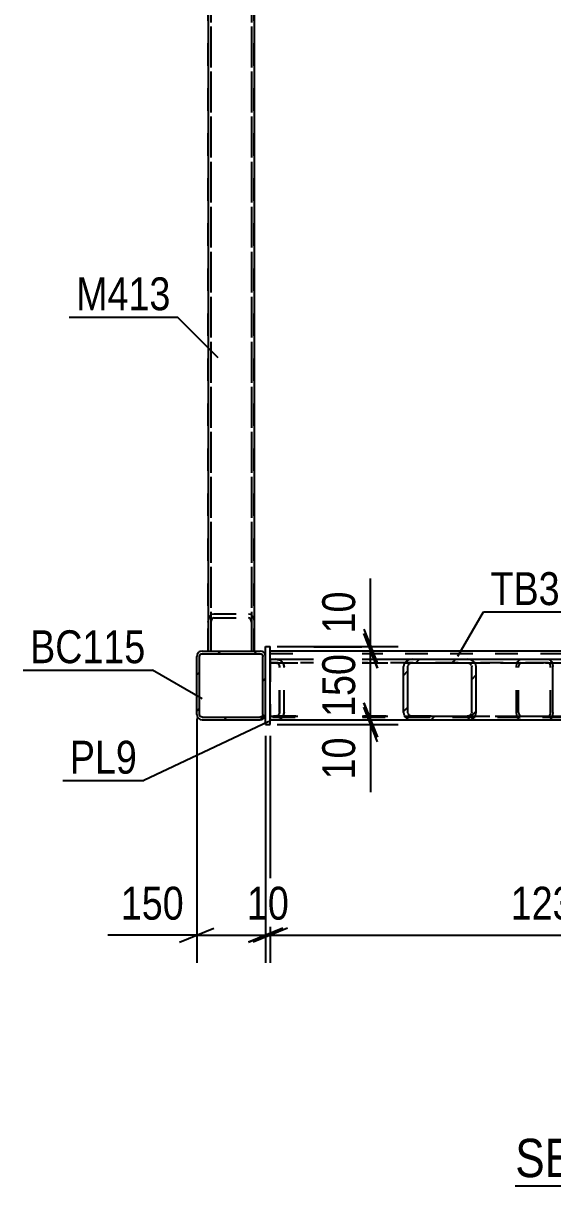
# Model space of a CAD drawing. Header units: millimetres. Extents: x -815 to 374, y -743 to 98.
# Drawn here: x 9 to 55.1, y -500.2 to -399 of the extents above; entities that cross this region are included whole.
import ezdxf

# ---------------------------------------------------------------- set-up
doc = ezdxf.new("R2010")
doc.units = ezdxf.units.MM
doc.linetypes.add('DXK_LINE_DOT2', pattern=[3.9198, 1.9599, -1.9599])
doc.styles.add('Arial Narrow', font='ARIALN.TTF', dxfattribs={"height": 0.2})

# ---------------------------------------------------------------- blocks, each defined once
blk = doc.blocks.new('Unknown-232933173-20 - 12303')
at = {"color": 6, "linetype": 'Continuous'}
blk.add_line((51.8, -500.19), (78.17, -500.19), dxfattribs=at)
at = {"color": 0, "linetype": 'Continuous'}
for points in [[(69.91, -499.44), (69.91, -495.94), (51.8, -495.94), (51.8, -499.44)], [(72.87, -499.44), (72.87, -495.94), (70.96, -495.94), (70.96, -499.44)], [(75.2, -499.44), (75.2, -495.94), (73.92, -495.94), (73.92, -499.44)], [(78.17, -499.44), (78.17, -495.94), (76.25, -495.94), (76.25, -499.44)]]:
    blk.add_wipeout(points, dxfattribs=at)
at = {"color": 7, "linetype": 'Continuous', "style": 'Arial Narrow'}
for s, p in [('SECTION ', (51.8, -499.44)), ('J', (70.96, -499.44)), ('J', (76.25, -499.44)), ('-', (73.92, -499.44))]:
    blk.add_text(s, height=3.34, dxfattribs=at).set_placement(p)
blk = doc.blocks.new('Part-232933173-12398 - 12303')
at = {"linetype": 'Continuous'}
h = blk.add_hatch(dxfattribs=at)
h.set_pattern_fill('', scale=0.7, style=0, pattern_type=0)
h.set_pattern_definition([(45, (67.2905, -459.6259), (-1.57154, 1.57154), [])])
h.paths.add_polyline_path([(62.5, -459.63), (67.29, -459.63), (67.58, -459.58), (67.83, -459.44), (68, -459.23), (68.06, -458.99), (68.06, -454.99), (68, -454.74), (67.83, -454.53), (67.58, -454.39), (67.29, -454.35), (62.5, -454.35), (62.21, -454.39), (61.96, -454.53), (61.8, -454.74), (61.74, -454.99), (61.74, -458.99), (61.8, -459.23), (61.96, -459.44), (62.21, -459.58)])
h.paths.add_polyline_path([(62.15, -459.11), (62.12, -458.99), (62.12, -454.99), (62.15, -454.86), (62.23, -454.76), (62.36, -454.69), (62.5, -454.67), (67.29, -454.67), (67.44, -454.69), (67.56, -454.76), (67.64, -454.86), (67.67, -454.99), (67.67, -458.99), (67.64, -459.11), (67.56, -459.21), (67.44, -459.28), (67.29, -459.31), (62.5, -459.31), (62.36, -459.28), (62.23, -459.21)])
at = {"color": 2, "linetype": 'Continuous'}
for p, q in [((30.46, -454.35), (42.83, -454.35)), ((54.68, -454.35), (62.5, -454.35)), ((62.5, -454.35), (62.21, -454.39)), ((62.5, -454.35), (67.29, -454.35)), ((67.58, -454.39), (67.29, -454.35)), ((61.8, -454.74), (61.74, -454.99)), ((61.74, -458.99), (61.74, -454.99)), ((62.12, -454.99), (62.15, -454.86)), ((62.12, -458.99), (62.12, -454.99)), ((62.36, -454.69), (62.5, -454.67)), ((62.5, -454.67), (67.29, -454.67)), ((67.29, -454.67), (67.44, -454.69)), ((67.64, -454.86), (67.67, -454.99)), ((67.67, -458.99), (67.67, -454.99)), ((68.06, -454.99), (68, -454.74)), ((68.06, -458.99), (68.06, -454.99)), ((61.74, -458.99), (61.8, -459.23)), ((62.15, -459.11), (62.12, -458.99)), ((62.5, -459.31), (62.36, -459.28)), ((62.5, -459.31), (67.29, -459.31)), ((67.44, -459.28), (67.29, -459.31)), ((67.67, -458.99), (67.64, -459.11)), ((68, -459.23), (68.06, -458.99)), ((30.46, -459.63), (42.83, -459.63)), ((54.68, -459.63), (62.5, -459.63)), ((62.21, -459.58), (62.5, -459.63)), ((62.5, -459.63), (67.29, -459.63)), ((67.29, -459.63), (67.58, -459.58))]:
    blk.add_line(p, q, dxfattribs=at)
at = {"color": 7, "linetype": 'DXK_LINE_DOT2'}
for p, q in [((30.46, -454.35), (30.46, -459.63)), ((30.46, -454.35), (67.29, -454.35)), ((30.91, -454.35), (31.2, -454.39)), ((42.83, -454.35), (54.68, -454.35)), ((62.5, -454.67), (30.46, -454.67)), ((30.46, -454.67), (30.46, -454.67)), ((30.46, -454.67), (30.91, -454.67)), ((30.91, -454.67), (67.29, -454.67)), ((31.05, -454.69), (30.91, -454.67)), ((31.29, -454.99), (31.26, -454.86)), ((31.29, -458.99), (31.29, -454.99)), ((31.62, -454.74), (31.67, -454.99)), ((31.67, -458.99), (31.67, -454.99)), ((30.46, -459.31), (67.29, -459.31)), ((30.46, -459.31), (62.5, -459.31)), ((30.91, -459.31), (31.05, -459.28)), ((31.26, -459.11), (31.29, -458.99)), ((31.67, -458.99), (31.62, -459.23)), ((30.46, -459.63), (30.91, -459.63)), ((31.2, -459.58), (30.91, -459.63)), ((30.91, -459.63), (67.29, -459.63)), ((42.83, -459.63), (54.68, -459.63))]:
    blk.add_line(p, q, dxfattribs=at)
for centre, radius, start, end in [((30.98, -455.08), 0.716, 27.9463, 72.2988), ((30.95, -455.03), 0.358, 27.9463, 72.2988), ((30.98, -458.9), 0.716, 287.7012, 332.0537)]:
    blk.add_arc(centre, radius, start, end, dxfattribs=at)
at = {"color": 2, "linetype": 'Continuous'}
for centre, radius, start, end in [((62.43, -455.08), 0.716, 107.7012, 152.0537), ((67.37, -455.08), 0.716, 27.9463, 72.2988), ((62.46, -455.03), 0.358, 107.7012, 152.0537), ((67.33, -455.03), 0.358, 27.9463, 72.2988), ((62.43, -458.9), 0.716, 207.9463, 252.2988), ((62.46, -458.94), 0.358, 207.9463, 252.2988), ((67.33, -458.94), 0.358, 287.7012, 332.0537), ((67.37, -458.9), 0.716, 287.7012, 332.0537)]:
    blk.add_arc(centre, radius, start, end, dxfattribs=at)
blk = doc.blocks.new('Part-232933173-12399 - 12303')
at = {"linetype": 'Continuous'}
h = blk.add_hatch(dxfattribs=at)
h.set_pattern_fill('', scale=0.7, style=0, pattern_type=0)
h.set_pattern_definition([(45, (47.6163, -459.6259), (-1.57154, 1.57154), [])])
h.paths.add_polyline_path([(42.83, -459.63), (47.62, -459.63), (47.91, -459.58), (48.16, -459.44), (48.32, -459.23), (48.38, -458.99), (48.38, -454.99), (48.32, -454.74), (48.16, -454.53), (47.91, -454.39), (47.62, -454.35), (42.83, -454.35), (42.54, -454.39), (42.29, -454.53), (42.12, -454.74), (42.06, -454.99), (42.06, -458.99), (42.12, -459.23), (42.29, -459.44), (42.54, -459.58)])
h.paths.add_polyline_path([(42.47, -459.11), (42.45, -458.99), (42.45, -454.99), (42.47, -454.86), (42.56, -454.76), (42.68, -454.69), (42.83, -454.67), (47.62, -454.67), (47.76, -454.69), (47.89, -454.76), (47.97, -454.86), (48, -454.99), (48, -458.99), (47.97, -459.11), (47.89, -459.21), (47.76, -459.28), (47.62, -459.31), (42.83, -459.31), (42.68, -459.28), (42.56, -459.21)])
at = {"color": 2, "linetype": 'Continuous'}
for p, q in [((42.83, -454.35), (42.54, -454.39)), ((42.83, -454.35), (47.62, -454.35)), ((47.62, -454.35), (54.68, -454.35)), ((47.91, -454.39), (47.62, -454.35)), ((54.68, -454.35), (54.82, -454.39)), ((54.82, -454.39), (54.95, -454.53)), ((42.12, -454.74), (42.06, -454.99)), ((42.06, -458.99), (42.06, -454.99)), ((42.45, -454.99), (42.47, -454.86)), ((42.45, -458.99), (42.45, -454.99)), ((42.68, -454.69), (42.83, -454.67)), ((42.83, -454.67), (47.62, -454.67)), ((47.62, -454.67), (47.76, -454.69)), ((47.97, -454.86), (48, -454.99)), ((48, -458.99), (48, -454.99)), ((48.38, -454.99), (48.32, -454.74)), ((48.38, -458.99), (48.38, -454.99)), ((54.95, -454.53), (55.03, -454.74)), ((55.03, -454.74), (55.06, -454.99)), ((55.06, -458.99), (55.06, -454.99)), ((42.06, -458.99), (42.12, -459.23)), ((42.47, -459.11), (42.45, -458.99)), ((42.83, -459.31), (42.68, -459.28)), ((42.83, -459.31), (47.62, -459.31)), ((47.76, -459.28), (47.62, -459.31)), ((48, -458.99), (47.97, -459.11)), ((48.32, -459.23), (48.38, -458.99)), ((54.95, -459.44), (54.82, -459.58)), ((55.03, -459.23), (54.95, -459.44)), ((55.06, -458.99), (55.03, -459.23)), ((42.54, -459.58), (42.83, -459.63)), ((42.83, -459.63), (47.62, -459.63)), ((47.62, -459.63), (47.91, -459.58)), ((47.62, -459.63), (54.68, -459.63)), ((54.82, -459.58), (54.68, -459.63))]:
    blk.add_line(p, q, dxfattribs=at)
at = {"color": 7, "linetype": 'DXK_LINE_DOT2'}
for p, q in [((42.83, -454.35), (52.28, -454.35)), ((52.01, -454.53), (52.14, -454.39)), ((52.14, -454.39), (52.28, -454.35)), ((52.28, -454.35), (54.68, -454.35)), ((42.83, -454.67), (52.28, -454.67)), ((47.62, -454.67), (54.68, -454.67)), ((51.9, -454.99), (51.93, -454.74)), ((51.9, -458.99), (51.9, -454.99)), ((51.93, -454.74), (52.01, -454.53)), ((52.11, -454.86), (52.09, -454.99)), ((52.09, -458.99), (52.09, -454.99)), ((52.15, -454.76), (52.11, -454.86)), ((52.21, -454.69), (52.15, -454.76)), ((52.28, -454.67), (52.21, -454.69)), ((52.28, -454.67), (54.68, -454.67)), ((54.75, -454.69), (54.68, -454.67)), ((54.81, -454.76), (54.75, -454.69)), ((54.85, -454.86), (54.81, -454.76)), ((54.87, -454.99), (54.85, -454.86)), ((54.87, -458.99), (54.87, -454.99)), ((42.83, -459.31), (52.28, -459.31)), ((47.62, -459.31), (54.68, -459.31)), ((51.93, -459.23), (51.9, -458.99)), ((52.01, -459.44), (51.93, -459.23)), ((52.14, -459.58), (52.01, -459.44)), ((52.09, -458.99), (52.11, -459.11)), ((52.11, -459.11), (52.15, -459.21)), ((52.15, -459.21), (52.21, -459.28)), ((52.21, -459.28), (52.28, -459.31)), ((52.28, -459.31), (54.68, -459.31)), ((54.68, -459.31), (54.75, -459.28)), ((54.75, -459.28), (54.81, -459.21)), ((54.81, -459.21), (54.85, -459.11)), ((54.85, -459.11), (54.87, -458.99)), ((42.83, -459.63), (52.28, -459.63)), ((52.28, -459.63), (52.14, -459.58)), ((52.28, -459.63), (54.68, -459.63))]:
    blk.add_line(p, q, dxfattribs=at)
at = {"color": 2, "linetype": 'Continuous'}
for centre, radius, start, end in [((42.75, -455.08), 0.716, 107.7012, 152.0537), ((47.69, -455.08), 0.716, 27.9463, 72.2988), ((42.79, -455.03), 0.358, 107.7012, 152.0537), ((47.65, -455.03), 0.358, 27.9463, 72.2988), ((42.75, -458.9), 0.716, 207.9463, 252.2988), ((42.79, -458.94), 0.358, 207.9463, 252.2988), ((47.65, -458.94), 0.358, 287.7012, 332.0537), ((47.69, -458.9), 0.716, 287.7012, 332.0537)]:
    blk.add_arc(centre, radius, start, end, dxfattribs=at)
blk = doc.blocks.new('Part-232933173-12401 - 12303')
at = {"color": 7, "linetype": 'DXK_LINE_DOT2'}
for p, q in [((30.46, -459.63), (30.46, -454.35)), ((30.46, -454.35), (44.46, -454.35)), ((30.46, -454.35), (30.89, -454.35)), ((30.89, -454.35), (49.25, -454.35)), ((31.19, -454.39), (30.89, -454.35)), ((30.46, -454.67), (49.25, -454.67)), ((30.46, -454.67), (44.46, -454.67)), ((30.89, -454.67), (31.04, -454.69)), ((31.25, -454.86), (31.28, -454.99)), ((31.28, -458.99), (31.28, -454.99)), ((31.66, -454.99), (31.6, -454.74)), ((31.66, -458.99), (31.66, -454.99)), ((44.46, -459.31), (30.46, -459.31)), ((30.46, -459.31), (30.46, -459.31)), ((30.46, -459.31), (30.89, -459.31)), ((31.04, -459.28), (30.89, -459.31)), ((30.89, -459.31), (49.25, -459.31)), ((31.28, -458.99), (31.25, -459.11)), ((31.6, -459.23), (31.66, -458.99)), ((30.46, -459.63), (49.25, -459.63)), ((30.46, -459.63), (44.46, -459.63)), ((30.89, -459.63), (31.19, -459.58)), ((31.19, -459.58), (31.19, -459.58))]:
    blk.add_line(p, q, dxfattribs=at)
for centre, radius, start, end in [((30.97, -455.08), 0.716, 27.9463, 72.2988), ((30.93, -455.03), 0.358, 27.9463, 72.2988), ((30.93, -458.94), 0.358, 287.7012, 332.0537), ((30.97, -458.9), 0.716, 287.7012, 332.0537)]:
    blk.add_arc(centre, radius, start, end, dxfattribs=at)
blk = doc.blocks.new('Part-232933173-12408 - 12303')
at = {"color": 2, "linetype": 'Continuous'}
blk.add_line((30.46, -453.62), (79.66, -453.62), dxfattribs=at)
at = {"color": 7, "linetype": 'DXK_LINE_DOT2'}
for p, q in [((30.46, -453.62), (30.46, -453.62)), ((30.46, -453.62), (30.46, -453.62)), ((30.46, -459.62), (30.46, -453.62)), ((30.46, -459.62), (30.46, -453.62)), ((30.46, -453.86), (79.66, -453.86)), ((79.66, -453.62), (79.66, -453.62)), ((79.66, -453.62), (79.66, -459.62)), ((79.66, -459.62), (79.66, -453.62)), ((79.66, -453.86), (79.66, -453.86)), ((79.66, -459.38), (30.46, -459.38)), ((79.66, -459.38), (79.66, -459.38)), ((79.66, -459.62), (30.46, -459.62)), ((79.66, -459.62), (79.66, -459.62))]:
    blk.add_line(p, q, dxfattribs=at)
blk = doc.blocks.new('Part-232933173-12429 - 12303')
at = {"color": 7, "linetype": 'DXK_LINE_DOT2'}
for p, q in [((25.06, -453.63), (25.06, -369.51)), ((25.3, -369.51), (25.3, -453.63)), ((28.82, -369.51), (28.82, -453.63)), ((29.06, -453.63), (29.06, -369.51)), ((25.06, -453.63), (29.06, -453.63))]:
    blk.add_line(p, q, dxfattribs=at)
blk = doc.blocks.new('Part-232933173-12439 - 12303')
at = {"color": 7, "linetype": 'DXK_LINE_DOT2'}
for p, q in [((25.3, -332.63), (25.3, -453.63)), ((28.82, -332.63), (28.82, -453.63)), ((25.36, -450.43), (25.54, -450.38)), ((25.54, -450.38), (28.58, -450.38)), ((28.58, -450.38), (28.76, -450.43)), ((25.06, -451.12), (25.1, -450.83)), ((25.1, -450.83), (25.2, -450.59)), ((25.2, -450.59), (25.36, -450.43)), ((25.32, -450.98), (25.3, -451.12)), ((25.37, -450.86), (25.32, -450.98)), ((25.45, -450.78), (25.37, -450.86)), ((25.54, -450.75), (25.45, -450.78)), ((25.54, -450.75), (28.58, -450.75)), ((28.67, -450.78), (28.58, -450.75)), ((28.75, -450.86), (28.67, -450.78)), ((28.8, -450.98), (28.75, -450.86)), ((28.76, -450.43), (28.92, -450.59)), ((28.82, -451.12), (28.8, -450.98)), ((28.92, -450.59), (29.02, -450.83)), ((29.02, -450.83), (29.06, -451.12)), ((25.06, -453.63), (29.06, -453.63))]:
    blk.add_line(p, q, dxfattribs=at)
at = {"color": 2, "linetype": 'Continuous'}
for p, q in [((25.06, -385.21), (25.06, -453.63)), ((29.06, -385.21), (29.06, -453.63))]:
    blk.add_line(p, q, dxfattribs=at)
blk = doc.blocks.new('Part-232933173-12509 - 12303')
at = {"color": 2, "linetype": 'Continuous'}
for p, q in [((30.06, -453.23), (30.46, -453.23)), ((30.06, -454.11), (30.06, -453.23)), ((30.46, -460.03), (30.46, -453.23)), ((30.06, -460.03), (30.06, -459.15)), ((30.06, -460.03), (30.46, -460.03))]:
    blk.add_line(p, q, dxfattribs=at)
at = {"color": 7, "linetype": 'DXK_LINE_DOT2'}
for p, q in [((30.06, -453.23), (30.46, -453.23)), ((30.06, -459.15), (30.06, -454.11)), ((30.06, -460.03), (30.46, -460.03))]:
    blk.add_line(p, q, dxfattribs=at)
blk = doc.blocks.new('Part-232933173-12580 - 12303')
at = {"linetype": 'Continuous'}
h = blk.add_hatch(dxfattribs=at)
h.set_pattern_fill('', scale=0.7, style=0, pattern_type=0)
h.set_pattern_definition([(45, (29.5804, -459.626), (-1.57154, 1.57154), [])])
h.paths.add_polyline_path([(24.54, -459.63), (29.58, -459.63), (29.76, -459.59), (29.92, -459.49), (30.02, -459.33), (30.06, -459.15), (30.06, -454.11), (30.02, -453.92), (29.92, -453.77), (29.76, -453.66), (29.58, -453.63), (24.54, -453.63), (24.36, -453.66), (24.2, -453.77), (24.1, -453.92), (24.06, -454.11), (24.06, -459.15), (24.1, -459.33), (24.2, -459.49), (24.36, -459.59)])
h.paths.add_polyline_path([(24.32, -459.24), (24.3, -459.15), (24.3, -454.11), (24.32, -454.01), (24.37, -453.94), (24.45, -453.88), (24.54, -453.87), (29.58, -453.87), (29.67, -453.88), (29.75, -453.94), (29.8, -454.01), (29.82, -454.11), (29.82, -459.15), (29.8, -459.24), (29.75, -459.32), (29.67, -459.37), (29.58, -459.39), (24.54, -459.39), (24.45, -459.37), (24.37, -459.32)])
at = {"color": 2, "linetype": 'Continuous'}
for p, q in [((24.1, -453.92), (24.06, -454.11)), ((24.06, -454.11), (24.06, -454.11)), ((24.06, -459.15), (24.06, -454.11)), ((24.3, -454.11), (24.32, -454.01)), ((24.3, -454.11), (24.3, -454.11)), ((24.3, -459.15), (24.3, -454.11)), ((24.32, -454.01), (24.37, -453.94)), ((24.54, -453.63), (24.36, -453.66)), ((24.37, -453.94), (24.45, -453.88)), ((24.45, -453.88), (24.54, -453.87)), ((24.54, -453.63), (24.54, -453.63)), ((24.54, -453.63), (29.58, -453.63)), ((24.54, -453.87), (24.54, -453.87)), ((24.54, -453.87), (29.58, -453.87)), ((29.58, -453.63), (29.58, -453.63)), ((29.76, -453.66), (29.58, -453.63)), ((29.58, -453.87), (29.58, -453.87)), ((29.58, -453.87), (29.67, -453.88)), ((29.67, -453.88), (29.75, -453.94)), ((29.75, -453.94), (29.8, -454.01)), ((29.8, -454.01), (29.82, -454.11)), ((29.82, -454.11), (29.82, -454.11)), ((29.82, -459.15), (29.82, -454.11)), ((30.06, -454.11), (30.02, -453.92)), ((30.06, -454.11), (30.06, -454.11)), ((30.06, -459.15), (30.06, -454.11)), ((24.06, -459.15), (24.06, -459.15)), ((24.06, -459.15), (24.1, -459.33)), ((24.3, -459.15), (24.3, -459.15)), ((24.32, -459.24), (24.3, -459.15)), ((24.37, -459.32), (24.32, -459.24)), ((24.45, -459.37), (24.37, -459.32)), ((24.54, -459.39), (24.45, -459.37)), ((24.54, -459.39), (24.54, -459.39)), ((24.54, -459.39), (29.58, -459.39)), ((29.67, -459.37), (29.58, -459.39)), ((29.58, -459.39), (29.58, -459.39)), ((29.75, -459.32), (29.67, -459.37)), ((29.8, -459.24), (29.75, -459.32)), ((29.82, -459.15), (29.8, -459.24)), ((29.82, -459.15), (29.82, -459.15)), ((30.02, -459.33), (30.06, -459.15)), ((30.06, -459.15), (30.06, -459.15)), ((24.36, -459.59), (24.54, -459.63)), ((24.54, -459.63), (24.54, -459.63)), ((24.54, -459.63), (29.58, -459.63)), ((29.58, -459.63), (29.76, -459.59)), ((29.58, -459.63), (29.58, -459.63))]:
    blk.add_line(p, q, dxfattribs=at)
for centre, start, end in [((24.54, -454.11), 112.5, 157.5), ((29.58, -454.11), 22.5, 67.5), ((24.54, -459.15), 202.5, 247.5), ((29.58, -459.15), 292.5, 337.5)]:
    blk.add_arc(centre, 0.48, start, end, dxfattribs=at)
blk = doc.blocks.new('StraightDimension-232933173-12840 - 12303')
at = {"color": 7, "linetype": 'Continuous'}
for p, q in [((38.6, -452.12), (39.8, -455.12)), ((31.46, -453.62), (41.6, -453.62)), ((39.2, -459.63), (39.2, -453.62)), ((39.8, -461.13), (38.6, -458.13)), ((31.46, -459.63), (41.6, -459.63))]:
    blk.add_line(p, q, dxfattribs=at)
at = {"color": 0}
blk.add_wipeout([(38.45, -453.28), (34.25, -453.28), (34.25, -459.97), (38.45, -459.97)], dxfattribs=at)
at = {"color": 3, "style": 'Arial Narrow'}
blk.add_text('150', height=2.863, rotation=90.0002, dxfattribs=at).set_placement((37.85, -459.37))
blk = doc.blocks.new('StraightDimension-232933173-12828 - 12303')
at = {"color": 7, "linetype": 'Continuous'}
for p, q in [((38.6, -458.13), (39.8, -461.13)), ((39.8, -461.53), (38.6, -458.53)), ((31.06, -460.03), (41.6, -460.03)), ((31.46, -459.63), (41.6, -459.63)), ((39.2, -460.03), (39.2, -459.63)), ((39.2, -460.03), (39.2, -465.93)), ((39.2, -460.03), (39.2, -465.93))]:
    blk.add_line(p, q, dxfattribs=at)
at = {"color": 0}
blk.add_wipeout([(38.45, -460.55), (34.25, -460.55), (34.25, -465.41), (38.45, -465.41)], dxfattribs=at)
at = {"color": 3, "style": 'Arial Narrow'}
blk.add_text('10', height=2.863, rotation=90.0002, dxfattribs=at).set_placement((37.85, -464.81))
blk = doc.blocks.new('StraightDimension-232933173-12852 - 12303')
at = {"color": 7, "linetype": 'Continuous'}
for p, q in [((39.2, -453.23), (39.2, -447.32)), ((39.2, -453.23), (39.2, -447.32)), ((38.6, -451.73), (39.8, -454.73)), ((39.8, -455.12), (38.6, -452.12)), ((31.06, -453.23), (41.6, -453.23)), ((39.2, -453.62), (39.2, -453.23)), ((31.46, -453.62), (41.6, -453.62))]:
    blk.add_line(p, q, dxfattribs=at)
at = {"color": 0}
blk.add_wipeout([(38.45, -447.85), (34.25, -447.85), (34.25, -452.7), (38.45, -452.7)], dxfattribs=at)
at = {"color": 3, "style": 'Arial Narrow'}
blk.add_text('10', height=2.863, rotation=90.0002, dxfattribs=at).set_placement((37.85, -452.1))
blk = doc.blocks.new('StraightDimension-232933173-19908 - 12303')
at = {"color": 7, "linetype": 'Continuous'}
for p, q in [((30.46, -461.03), (30.46, -480.77)), ((79.66, -461.03), (79.66, -480.77)), ((31.96, -477.77), (28.96, -478.97)), ((30.46, -478.37), (79.66, -478.37)), ((78.16, -478.97), (81.16, -477.77))]:
    blk.add_line(p, q, dxfattribs=at)
at = {"color": 0}
blk.add_wipeout([(59.32, -477.62), (59.32, -473.42), (50.8, -473.42), (50.8, -477.62)], dxfattribs=at)
at = {"color": 3, "style": 'Arial Narrow'}
blk.add_text('1230', height=2.863, dxfattribs=at).set_placement((51.4, -477.02))
blk = doc.blocks.new('StraightDimension-232933173-19909 - 12303')
at = {"color": 7, "linetype": 'Continuous'}
for p, q in [((30.06, -461.03), (30.06, -480.77)), ((30.46, -461.03), (30.46, -480.77)), ((28.56, -478.97), (31.56, -477.77)), ((31.96, -477.77), (28.96, -478.97)), ((30.06, -478.37), (30.46, -478.37))]:
    blk.add_line(p, q, dxfattribs=at)
at = {"color": 0}
blk.add_wipeout([(32.69, -477.62), (32.69, -473.42), (27.83, -473.42), (27.83, -477.62)], dxfattribs=at)
at = {"color": 3, "style": 'Arial Narrow'}
blk.add_text('10', height=2.863, dxfattribs=at).set_placement((28.43, -477.02))
blk = doc.blocks.new('StraightDimension-232933173-19910 - 12303')
at = {"color": 7, "linetype": 'Continuous'}
for p, q in [((24.06, -459.5), (24.06, -480.77)), ((30.06, -461.03), (30.06, -480.77)), ((24.06, -478.37), (16.33, -478.37)), ((24.06, -478.37), (16.33, -478.37)), ((22.56, -478.97), (25.56, -477.77)), ((24.06, -478.37), (30.06, -478.37)), ((31.56, -477.77), (28.56, -478.97))]:
    blk.add_line(p, q, dxfattribs=at)
at = {"color": 0}
blk.add_wipeout([(23.54, -477.62), (23.54, -473.42), (16.85, -473.42), (16.85, -477.62)], dxfattribs=at)
at = {"color": 3, "style": 'Arial Narrow'}
blk.add_text('150', height=2.863, dxfattribs=at).set_placement((17.45, -477.02))
blk = doc.blocks.new('Mark-232933173-12576 - 12303')
at = {"color": 30, "linetype": 'Continuous'}
for p in [(8.95, -455.29), (24.53, -457.79)]:
    blk.add_line(p, (20.2, -455.29), dxfattribs=at)
at = {"color": 0}
blk.add_wipeout([(19.6, -454.69), (19.6, -451.69), (9.55, -451.69), (9.55, -454.69)], dxfattribs=at)
blk.add_wipeout([(19.6, -454.69), (19.6, -451.69), (9.55, -451.69), (9.55, -454.69)], dxfattribs=at)
at = {"color": 3, "style": 'Arial Narrow'}
blk.add_text('BC115', height=2.863, dxfattribs=at).set_placement((9.55, -454.69))
blk = doc.blocks.new('Mark-232933173-12404 - 12303')
at = {"color": 30, "linetype": 'Continuous'}
for p, q in [((46.78, -454.07), (49.04, -450.23)), ((49.04, -450.23), (58.09, -450.23))]:
    blk.add_line(p, q, dxfattribs=at)
at = {"color": 0}
blk.add_wipeout([(57.49, -449.63), (57.49, -446.63), (49.64, -446.63), (49.64, -449.63)], dxfattribs=at)
blk.add_wipeout([(57.49, -449.63), (57.49, -446.63), (49.64, -446.63), (49.64, -449.63)], dxfattribs=at)
at = {"color": 3, "style": 'Arial Narrow'}
blk.add_text('TB38', height=2.863, dxfattribs=at).set_placement((49.64, -449.63))
blk = doc.blocks.new('Mark-232933173-12435 - 12303')
at = {"color": 30, "linetype": 'Continuous'}
for p in [(12.96, -424.56), (25.92, -428.09)]:
    blk.add_line(p, (22.38, -424.56), dxfattribs=at)
at = {"color": 0}
blk.add_wipeout([(21.78, -423.96), (21.78, -420.96), (13.56, -420.96), (13.56, -423.96)], dxfattribs=at)
blk.add_wipeout([(21.78, -423.96), (21.78, -420.96), (13.56, -420.96), (13.56, -423.96)], dxfattribs=at)
at = {"color": 3, "style": 'Arial Narrow'}
blk.add_text('M413', height=2.863, dxfattribs=at).set_placement((13.56, -423.96))
blk = doc.blocks.new('Mark-232933173-12505 - 12303')
at = {"color": 30, "linetype": 'Continuous'}
for p in [(30.35, -459.77), (12.41, -464.91)]:
    blk.add_line(p, (19.46, -464.91), dxfattribs=at)
at = {"color": 0}
blk.add_wipeout([(18.86, -464.31), (18.86, -461.31), (13.01, -461.31), (13.01, -464.31)], dxfattribs=at)
blk.add_wipeout([(18.86, -464.31), (18.86, -461.31), (13.01, -461.31), (13.01, -464.31)], dxfattribs=at)
at = {"color": 3, "style": 'Arial Narrow'}
blk.add_text('PL9', height=2.863, dxfattribs=at).set_placement((13.01, -464.31))

msp = doc.modelspace()

# ---------------------------------------------------------------- block references
for name in ['Part-232933173-12439 - 12303', 'Part-232933173-12429 - 12303', 'Part-232933173-12509 - 12303', 'Part-232933173-12580 - 12303', 'Part-232933173-12408 - 12303', 'Part-232933173-12398 - 12303', 'Part-232933173-12401 - 12303', 'Part-232933173-12399 - 12303', 'Unknown-232933173-20 - 12303']:
    msp.add_blockref(name, (0, 0))

# ---------------------------------------------------------------- next in the draw order: block references
for name in ['Mark-232933173-12435 - 12303', 'Mark-232933173-12404 - 12303', 'Mark-232933173-12576 - 12303', 'StraightDimension-232933173-12840 - 12303']:
    msp.add_blockref(name, (0, 0))

# ---------------------------------------------------------------- next in the draw order: block references
for name in ['StraightDimension-232933173-12852 - 12303', 'StraightDimension-232933173-12828 - 12303']:
    msp.add_blockref(name, (0, 0))

# ---------------------------------------------------------------- next in the draw order: block references
msp.add_blockref('StraightDimension-232933173-19908 - 12303', (0, 0))

# ---------------------------------------------------------------- next in the draw order: block references
msp.add_blockref('StraightDimension-232933173-19909 - 12303', (0, 0))

# ---------------------------------------------------------------- next in the draw order: block references
msp.add_blockref('StraightDimension-232933173-19910 - 12303', (0, 0))

# ---------------------------------------------------------------- next in the draw order: block references
msp.add_blockref('Mark-232933173-12505 - 12303', (0, 0))

doc.saveas('drawing.dxf')
